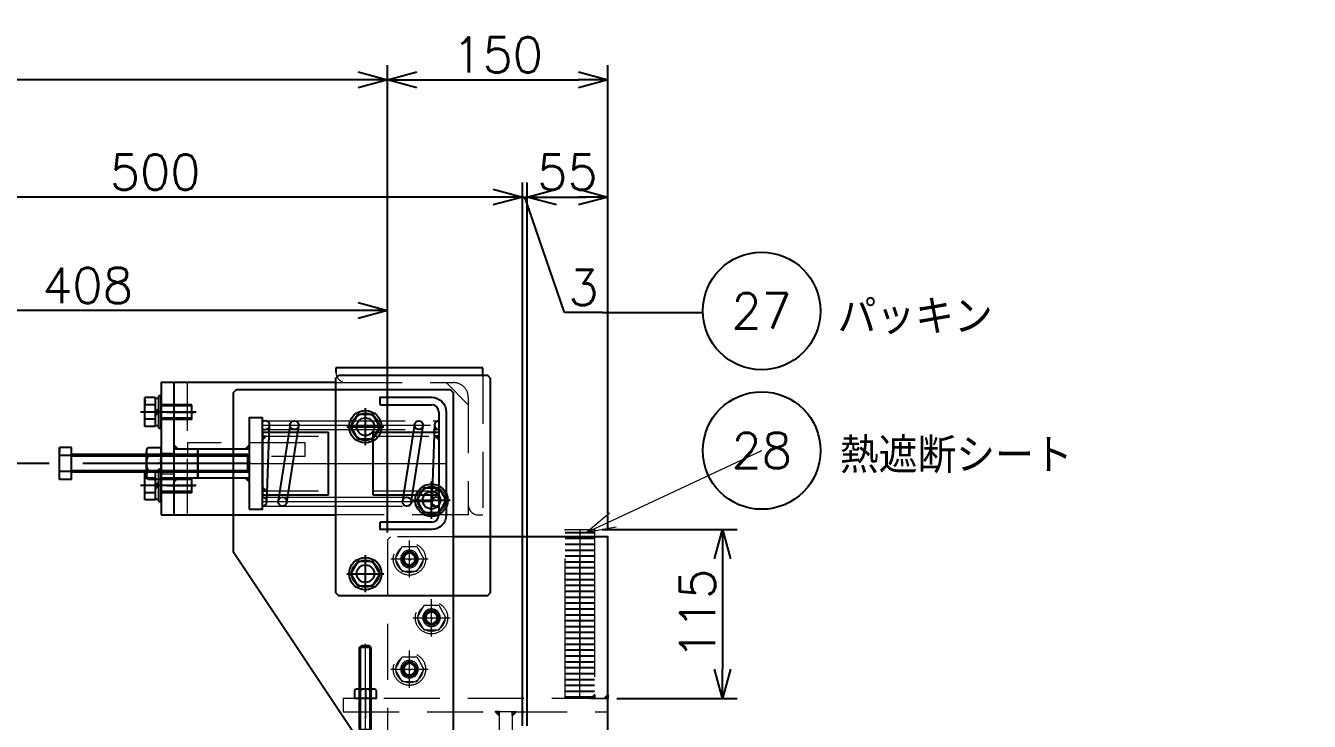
# Model space of a CAD drawing. Header units: millimetres. Extents: x -16130 to 36813, y -8099 to 27484.
# Drawn here: x 14549 to 15422, y 15209 to 15682 of the extents above; entities that cross this region are included whole.
import ezdxf
from ezdxf import colors
from ezdxf.entities.mleader import LeaderData, LeaderLine
from ezdxf.enums import TextEntityAlignment as Align
from ezdxf.math import Vec2, Vec3

# ---------------------------------------------------------------- set-up
doc = ezdxf.new("R2010")
doc.units = ezdxf.units.MM
doc.header["$LTSCALE"] = 6
doc.header["$PDMODE"] = 99
doc.header["$PDSIZE"] = 1
for name, pattern in [('CENTER2', [28.575, 19.05, -3.175, 3.175, -3.175]), ('HIDDEN', [9.525, 6.35, -3.175]), ('PHANTOM2', [31.75, 15.875, -3.175, 3.175, -3.175, 3.175, -3.175])]:
    doc.linetypes.add(name, pattern=pattern)
for name, color, linetype, lineweight in [('04_HIDDEN', 2, 'HIDDEN', 13), ('05_CENTER', 4, 'CENTER2', 13), ('06_PHANTOM', 2, 'PHANTOM2', 13), ('08_DIM', 3, 'Continuous', 13)]:
    doc.layers.add(name, color=color, linetype=linetype, lineweight=lineweight)
doc.layers.add('10_DRAFT', color=8, linetype='Continuous', lineweight=0, plot=False)
doc.styles.add('KANJI0', font='txt.shx', dxfattribs={"width": 0.9, "height": 30, "bigfont": 'bigfont'})
doc.styles.add('KSS_TXT', font='txt.shx', dxfattribs={"bigfont": 'extfont2.shx'})
doc.styles.add('KSS_TXT_L', font='txt.shx', dxfattribs={"height": 3, "bigfont": 'extfont2.shx'})
doc.styles.get("Standard").update_dxf_attribs({"font": 'txt.shx', "bigfont": 'extfont2.shx'})
doc.dimstyles.new('KSS_DIM', dxfattribs={"dimtxt": 3, "dimasz": 2.5, "dimexe": 1.25, "dimexo": 0.625, "dimtad": 1, "dimdsep": 46, "dimtxsty": 'KSS_TXT', "dimblk": 'OPEN30', "dimcen": 0, "dimazin": 2, "dimtfac": 0.75, "dimtmove": 0, "dimatfit": 3, "dimldrblk": 'OPEN30', "dimfxl": 1, "dimtolj": 1, "dimarcsym": 0})

# ---------------------------------------------------------------- blocks, each defined once
blk = doc.blocks.new('A$C21800152_1_1')
blk.add_lwpolyline([(-45, -2292), (-45, -2320), (-47, -2322), (-135, -2322), (-135, 43), (-30, 43)])
at = {"color": 3}
for points in [[(-135, -67), (-132.5, -67), (-132.5, -67), (-135, -64.5)], [(-126, -67), (-123.5, -67), (-123.5, -67), (-126, -64.5)], [(-70, -76), (-72.5, -76), (-72.5, -76), (-70, -78.5)], [(-61, -76), (-58.5, -76), (-58.5, -76), (-61, -78.5)]]:
    blk.add_lwpolyline(points, close=True, dxfattribs=at)
at = {"layer": '04_HIDDEN'}
for p, q in [((26, -76), (26, -67)), ((26.75, -76), (26.75, -67)), ((33.25, -76), (33.25, -67)), ((34, -76), (34, -67))]:
    blk.add_line(p, q, dxfattribs=at)
for points in [[(-126, 43), (-126, -67), (-135, -67), (-135, 43)], [(45, -76), (-135, -76), (-135, -67), (45, -67)], [(-61, -2229), (-70, -2229), (-70, -76), (-61, -76)]]:
    blk.add_lwpolyline(points, close=True, dxfattribs=at)
blk.add_lwpolyline([(-30, 43), (13, 43), (15, 41), (15, -107)], dxfattribs=at)
for centre in [(0, 28), (-15, -12), (0, -47)]:
    blk.add_circle(centre, 6, dxfattribs=at)
at = {"layer": '05_CENTER'}
for p, q in [((0, 17.94), (0, 38.06)), ((10.06, 28), (-10.06, 28)), ((-15, -22.06), (-15, -1.94)), ((-4.94, -12), (-25.06, -12)), ((0, -57.06), (0, -36.94)), ((10.06, -47), (-10.06, -47)), ((30, -62.71), (30, -80.59))]:
    blk.add_line(p, q, dxfattribs=at)
blk = doc.blocks.new('A$C491655AE_1_1_1_1')
at = {"color": 0, "linetype": 'CENTER2'}
for p, q in [((0, -12.64), (0, 12.64)), ((-12.64, 0), (12.64, 0))]:
    blk.add_line(p, q, dxfattribs=at)
at = {"color": 0}
for p, q in [((-9.81, 0), (-4.91, 8.5)), ((-4.91, -8.5), (-9.81, 0)), ((-4.91, 8.5), (4.91, 8.5)), ((4.91, 8.5), (9.81, 0)), ((9.81, 0), (4.91, -8.5)), ((4.91, -8.5), (-4.91, -8.5))]:
    blk.add_line(p, q, dxfattribs=at)
for radius in [11, 9.25]:
    blk.add_circle((0, 0), radius, dxfattribs=at)
at = {"layer": '10_DRAFT', "style": 'KSS_TXT_L'}
blk.add_text('BT-M10', height=0.3, dxfattribs=at).set_placement((-0.7, -0.54))
blk = doc.blocks.new('M10Tz_1_1_1')
at = {"color": 0}
for radius in [5, 4]:
    blk.add_circle((0, 0), radius, dxfattribs=at)
at = {"layer": '05_CENTER'}
for p, q in [((8.34, 0), (-8.34, 0)), ((0, -8.34), (0, 8.34))]:
    blk.add_line(p, q, dxfattribs=at)
blk = doc.blocks.new('A$C5E840E17_1_1')
at = {"color": 0}
for p, q in [((-35, 245.5), (0, 245.5)), ((5, 240.5), (5, 170.5)), ((-40, 226.85), (-40, 184.15)), ((-40, 226.85), (5, 226.85)), ((-40, 184.15), (5, 184.15)), ((0, 165.5), (-35, 165.5))]:
    blk.add_line(p, q, dxfattribs=at)
blk.add_lwpolyline([(13, 255.5), (-133, 255.5), (-135, 253.5), (-135, 145.5), (-35, -4.5), (13, -4.5), (15, -2.5), (15, 253.5)], close=True, dxfattribs=at)
blk.add_lwpolyline([(-35, 245.5), (-35, 250.5), (0, 250.5, -0.414214), (10, 240.5), (10, 170.5, -0.414214), (0, 160.5), (-35, 160.5), (-35, 165.5)], format="xyb", dxfattribs=at)
at = {"color": 3}
for points in [[(5, 224.05), (2.5, 224.05), (2.5, 224.05), (5, 221.55)], [(5, 186.95), (2.5, 186.95), (2.5, 186.95), (5, 189.45)]]:
    blk.add_lwpolyline(points, close=True, dxfattribs=at)
at = {"color": 0}
for centre, start, end in [((0, 240.5), 0, 90), ((0, 170.5), 270, 0)]:
    blk.add_arc(centre, 5, start, end, dxfattribs=at)
at = {"layer": '04_HIDDEN'}
for p, q in [((-40, 224.05), (5, 224.05)), ((-40, 186.95), (5, 186.95))]:
    blk.add_line(p, q, dxfattribs=at)
at = {"layer": '05_CENTER'}
blk.add_line((-44.02, 205.5), (10, 205.5), dxfattribs=at)
at = {"extrusion": (0, 0, -1), "zscale": -1}
for p in [(15, 140.5), (0, 100.5), (15, 65.5), (0, 15.5)]:
    blk.add_blockref('M10Tz_1_1_1', p, dxfattribs=at)
blk = doc.blocks.new('A$C2B834F33_1_1')
at = {"color": 0}
for p, q in [((0, 0), (-100, 0)), ((-100, -3), (-100, 0)), ((0, 0), (0, -100)), ((-93, -10), (-20, -10)), ((-10, -20), (-10, -93)), ((-3, -100), (0, -100))]:
    blk.add_line(p, q, dxfattribs=at)
for centre, radius, start, end in [((-93, -3), 7, 180, 270), ((-20, -20), 10, 0, 90), ((-3, -93), 7, 180, 270)]:
    blk.add_arc(centre, radius, start, end, dxfattribs=at)
blk = doc.blocks.new('A$C46A36AD3_1_1')
at = {"color": 0}
for p, q in [((80, 30), (-20, 30)), ((-20, 30), (-20, 27)), ((80, 25), (80, 30)), ((-20, 20), (-130, 20)), ((-130, -70), (-130, 20)), ((-135, 0), (-116, 0)), ((-135, -50), (-116, -50)), ((-130, -70), (-20, -70))]:
    blk.add_line(p, q, dxfattribs=at)
blk.add_lwpolyline([(85, 23), (85, -123), (83, -125), (-18, -125), (-20, -123), (-20, 23), (-18, 25), (83, 25)], close=True, dxfattribs=at)
for centre in [(0, -10), (45, -60), (0, -110)]:
    blk.add_circle(centre, 6, dxfattribs=at)
at = {"layer": '04_HIDDEN'}
for p, q in [((-20, 20), (-13, 20)), ((55, 20), (70, 5)), ((-130, 5), (-121, 5)), ((-130, 4.1), (-121, 4.1)), ((-130, -4.1), (-121, -4.1)), ((-130, -5), (-121, -5)), ((-130, -45), (-121, -45)), ((-130, -45.9), (-121, -45.9)), ((-130, -54.1), (-121, -54.1)), ((-130, -55), (-121, -55)), ((70, -63), (70, -70)), ((70, -70), (-20, -70))]:
    blk.add_line(p, q, dxfattribs=at)
for points in [[(-130, -70), (-121, -70), (-121, 20), (-130, 20)], [(-121, -30), (-41, -30), (-41, -21), (-121, -21)]]:
    blk.add_lwpolyline(points, close=True, dxfattribs=at)
at = {"layer": '05_CENTER'}
for p, q in [((0, -20.41), (0, 0.41)), ((10.41, -10), (-10.41, -10)), ((45, -70.41), (45, -49.59)), ((55.41, -60), (34.59, -60)), ((0, -120.41), (0, -99.59)), ((10.41, -110), (-10.41, -110))]:
    blk.add_line(p, q, dxfattribs=at)
at = {"layer": '04_HIDDEN'}
blk.add_blockref('A$C2B834F33_1_1', (80, 30), dxfattribs=at)
blk = doc.blocks.new('A$C09A07B3E_1_1')
for name, p in [('A$C46A36AD3_1_1', (0, 0)), ('A$C491655AE_1_1_1_1', (0, -10)), ('A$C491655AE_1_1_1_1', (45, -60)), ('A$C491655AE_1_1_1_1', (0, -110))]:
    blk.add_blockref(name, p)
blk = doc.blocks.new('A$C62F33C97_1_1')
for name, p in [('A$C09A07B3E_1_1', (-110, 217.5)), ('A$C5E840E17_1_1', (-65, -23))]:
    blk.add_blockref(name, p)
at = {"xscale": -1}
blk.add_blockref('A$C21800152_1_1', (-80, 89.5), dxfattribs=at)
at = {"layer": '04_HIDDEN'}
for p in [(-80, 117.5), (-65, 77.5), (-80, 42.5)]:
    blk.add_blockref('A$C491655AE_1_1_1_1', p, dxfattribs=at)
blk = doc.blocks.new('A$C12F87045_1_1')
at = {"color": 0}
for points in [[(-9, -70), (0, -70), (0, 20), (-9, 20)], [(16, -25), (16, -45), (0, -45), (0, -25)]]:
    blk.add_lwpolyline(points, close=True, dxfattribs=at)
at = {"color": 3}
for points in [[(0, -25), (2.5, -25), (2.5, -25), (0, -22.5)], [(0, -45), (2.5, -45), (2.5, -45), (0, -47.5)]]:
    blk.add_lwpolyline(points, close=True, dxfattribs=at)
at = {"layer": '04_HIDDEN'}
for p, q in [((-9, -28), (0, -28)), ((0, -29), (16, -29)), ((0, -30), (16, -30)), ((-9, -42), (0, -42)), ((0, -40), (16, -40)), ((0, -41), (16, -41))]:
    blk.add_line(p, q, dxfattribs=at)
at = {"layer": '05_CENTER'}
for p, q in [((-14, 0), (5, 0)), ((-13.26, -35), (21, -35)), ((-14, -50), (5, -50))]:
    blk.add_line(p, q, dxfattribs=at)
blk = doc.blocks.new('A$C3AD256EE_1_1')
at = {"color": 0}
for p, q in [((45, 21.35), (45, -21.35)), ((45, 21.35), (90, 21.35)), ((90, -21.35), (90, 21.35)), ((45, -21.35), (90, -21.35))]:
    blk.add_line(p, q, dxfattribs=at)
for points in [[(36, -31), (45, -31), (45, 31), (36, 31)], [(36, 10), (36, -10), (1, -10), (1, 10)]]:
    blk.add_lwpolyline(points, close=True, dxfattribs=at)
at = {"color": 3}
for points in [[(45, 18.55), (47.5, 18.55), (47.5, 18.55), (45, 16.05)], [(36, 10), (33.5, 10), (33.5, 10), (36, 12.5)], [(36, -10), (33.5, -10), (33.5, -10), (36, -12.5)], [(45, -18.55), (47.5, -18.55), (47.5, -18.55), (45, -16.05)]]:
    blk.add_lwpolyline(points, close=True, dxfattribs=at)
at = {"layer": '04_HIDDEN'}
for p, q in [((45, 18.55), (90, 18.55)), ((36, 6.05), (1, 6.05)), ((36, -6.05), (1, -6.05)), ((45, -18.55), (90, -18.55))]:
    blk.add_line(p, q, dxfattribs=at)
at = {"layer": '05_CENTER'}
blk.add_line((-2.87, 0), (95, 0), dxfattribs=at)
blk = doc.blocks.new('A$C7AFA21F4_1_1_1_1')
at = {"color": 0}
for p, q in [((-9.81, 11), (9.81, 11)), ((-9.81, 4), (-9.81, 11)), ((-4.91, 4), (-4.91, 11)), ((4.91, 4), (4.91, 11)), ((9.81, 4), (9.81, 11)), ((-11, 1.5), (11, 1.5)), ((-11, 1.5), (-11, 0)), ((-11, 0), (11, 0)), ((9.81, 4), (-9.81, 4)), ((-9.25, 4), (-9.25, 1.5)), ((0, 1.5), (-2.5, 4)), ((0, 4), (2.5, 1.5)), ((9.25, 1.5), (9.25, 4)), ((11, 0), (11, 1.5))]:
    blk.add_line(p, q, dxfattribs=at)
at = {"color": 0, "linetype": 'CENTER2'}
blk.add_line((0, -24), (0, 14), dxfattribs=at)
at = {"color": 0, "linetype": 'HIDDEN'}
for p, q in [((-5, -21), (-5, 0)), ((-4.19, -21), (-4.19, 0)), ((4.19, -21), (4.19, 0)), ((5, -21), (5, 0)), ((-5, -21), (5, -21))]:
    blk.add_line(p, q, dxfattribs=at)
at = {"layer": '10_DRAFT', "style": 'KSS_TXT_L'}
blk.add_text('BT-M10x25L,SW,PW', height=0.3, dxfattribs=at).set_placement((5.1, 10.66))
blk = doc.blocks.new('A$C6BE71405_1_1')
at = {"color": 0, "linetype": 'CENTER2'}
blk.add_line((0, -122.07), (0, 10.08), dxfattribs=at)
at = {"color": 0}
for p, q in [((-10.97, 8), (10.97, 8)), ((-10.97, 0), (-10.97, 8)), ((-10.97, 0), (10.97, 0)), ((-6, -120), (-6, 0)), ((-5.48, 0), (-5.48, 8)), ((-5.05, -120), (-5.05, 0)), ((5.05, -120), (5.05, 0)), ((5.48, 0), (5.48, 8)), ((6, -120), (6, 0)), ((10.97, 0), (10.97, 8))]:
    blk.add_line(p, q, dxfattribs=at)
at = {"color": 0, "linetype": 'HIDDEN'}
blk.add_line((-6, -120), (6, -120), dxfattribs=at)
at = {"layer": '10_DRAFT', "style": 'KSS_TXT_L'}
blk.add_text('BT-M12x120L', height=0.3, dxfattribs=at).set_placement((7.91, 7.66))
blk = doc.blocks.new('M12Nu_2_1')
at = {"color": 0}
for p, q in [((-8.21, 10), (8.21, 10)), ((-10.95, 0), (-10.95, 8.53)), ((-10.95, 0), (10.95, 0)), ((-5.48, 0), (-5.48, 8.53)), ((5.48, 0), (5.48, 8.53)), ((10.95, 8.53), (10.95, 0))]:
    blk.add_line(p, q, dxfattribs=at)
at = {"color": 0, "linetype": 'CENTER2'}
blk.add_line((0, 0), (0, 10), dxfattribs=at)
at = {"color": 0}
for centre, radius, start, end in [((-8.21, 6.71), 3.29, 33.626, 146.374), ((0, -0.95), 10.95, 60, 120), ((8.21, 6.71), 3.29, 33.626, 146.374)]:
    blk.add_arc(centre, radius, start, end, dxfattribs=at)
at = {"layer": '10_DRAFT', "style": 'KANJI0', "width": 0.82}
blk.add_text('Ｍ１２', height=1.5, dxfattribs=at).set_placement((0.31, 0.09))
blk = doc.blocks.new('A$C61DE5D35_1_1')
for name, p in [('A$C12F87045_1_1', (0, 0)), ('A$C3AD256EE_1_1', (15, -35))]:
    blk.add_blockref(name, p)
at = {"rotation": 90}
for name, p in [('A$C7AFA21F4_1_1_1_1', (-9, 0)), ('A$C6BE71405_1_1', (-70, -35)), ('M12Nu_2_1', (-9, -35)), ('A$C7AFA21F4_1_1_1_1', (-9, -50))]:
    blk.add_blockref(name, p, dxfattribs=at)
blk = doc.blocks.new('A$C12531FC4_1_1')
at = {"color": 0}
for p, q in [((-120, -29), (-120, 28.34)), ((-101.25, 26.46), (-109.34, -25.54)), ((-16.59, 26.46), (-24.68, -25.54)), ((0, 29), (0, -28.34)), ((-117, -26.11), (-115.13, 25.89)), ((-103.41, -26.46), (-95.32, 25.54)), ((-18.75, -26.46), (-10.66, 25.54)), ((-3, 26.11), (-4.87, -25.89))]:
    blk.add_line(p, q, dxfattribs=at)
for centre in [(-98.29, 26), (-13.62, 26), (-106.38, -26), (-21.71, -26)]:
    blk.add_circle(centre, 3, dxfattribs=at)
for centre, start, end in [((-118.13, 26), 231.34353, 128.65672), ((0, 26), 90, 270), ((-120, -26), 270, 90), ((-1.87, -26), 51.34353, 308.65672)]:
    blk.add_arc(centre, 3, start, end, dxfattribs=at)
at = {"layer": '05_CENTER', "color": 0}
for p, q in [((-120, 26), (0, 26)), ((-120, -26), (0, -26))]:
    blk.add_line(p, q, dxfattribs=at)
at = {"layer": '06_PHANTOM', "color": 0}
for p, q in [((-118.13, 29), (0, 29)), ((-118.13, 23), (0, 23)), ((-120, -23), (-1.87, -23)), ((-120, -29), (-1.87, -29))]:
    blk.add_line(p, q, dxfattribs=at)
at = {"layer": '10_DRAFT'}
blk.add_line((-120, 0), (0, 0), dxfattribs=at)
blk = doc.blocks.new('_Open30')
at = {"color": 0, "linetype": 'ByBlock', "lineweight": -2}
for p, q in [((-1, 0.268), (0, 0)), ((0, 0), (-1, -0.268)), ((0, 0), (-1, 0))]:
    blk.add_line(p, q, dxfattribs=at)
blk = doc.blocks.new('*D2255')
at = {"layer": '08_DIM', "color": 0, "lineweight": -2, "transparency": 16777216}
for p, q in [((14795.1, 15337.09), (14795.1, 15655.15)), ((14945.1, 15339.09), (14945.1, 15655.15)), ((14815.1, 15645.15), (14925.1, 15645.15))]:
    blk.add_line(p, q, dxfattribs=at)
at = {"layer": 'Defpoints', "color": 0, "transparency": 16777216}
for p in [(14945.1, 15645.15), (14795.1, 15332.09), (14945.1, 15334.09)]:
    blk.add_point(p, dxfattribs=at)
at = {"layer": '08_DIM', "color": 0, "lineweight": -2, "transparency": 16777216, "xscale": 20, "yscale": 20, "zscale": 20, "rotation": 180}
blk.add_blockref('_Open30', (14795.1, 15645.15), dxfattribs=at)
at = {"layer": '08_DIM', "color": 0, "lineweight": -2, "transparency": 16777216, "xscale": 20, "yscale": 20, "zscale": 20}
blk.add_blockref('_Open30', (14945.1, 15645.15), dxfattribs=at)
at = {"layer": '08_DIM', "color": 0, "transparency": 16777216, "insert": (14870.1, 15662.16), "char_height": 24, "attachment_point": 5, "style": 'KSS_TXT'}
blk.add_mtext('\\A1;150', dxfattribs=at)
blk = doc.blocks.new('*D2256')
at = {"layer": '08_DIM', "color": 0, "lineweight": -2, "transparency": 16777216}
for p, q in [((14387.1, 15114.09), (14387.1, 15498.2)), ((14795.1, 15337.09), (14795.1, 15498.2)), ((14775.1, 15488.2), (14407.1, 15488.2))]:
    blk.add_line(p, q, dxfattribs=at)
at = {"layer": 'Defpoints', "color": 0, "transparency": 16777216}
for p in [(14387.1, 15488.2), (14795.1, 15332.09), (14387.1, 15109.09)]:
    blk.add_point(p, dxfattribs=at)
at = {"layer": '08_DIM', "color": 0, "lineweight": -2, "transparency": 16777216, "xscale": 20, "yscale": 20, "zscale": 20, "rotation": 180}
blk.add_blockref('_Open30', (14387.1, 15488.2), dxfattribs=at)
at = {"layer": '08_DIM', "color": 0, "lineweight": -2, "transparency": 16777216, "xscale": 20, "yscale": 20, "zscale": 20}
blk.add_blockref('_Open30', (14795.1, 15488.2), dxfattribs=at)
at = {"layer": '08_DIM', "color": 0, "transparency": 16777216, "insert": (14591.1, 15505.2), "char_height": 24, "attachment_point": 5, "style": 'KSS_TXT'}
blk.add_mtext('\\A1;408', dxfattribs=at)
blk = doc.blocks.new('*D2287')
at = {"layer": '08_DIM', "color": 0, "lineweight": -2, "transparency": 16777216}
for p, q in [((13930.1, 14985.79), (13930.1, 15655.15)), ((14795.1, 15337.09), (14795.1, 15655.15)), ((14775.1, 15645.15), (13950.1, 15645.15))]:
    blk.add_line(p, q, dxfattribs=at)
at = {"layer": 'Defpoints', "color": 0, "transparency": 16777216}
for p in [(13930.1, 15645.15), (14795.1, 15332.09), (13930.1, 14980.79)]:
    blk.add_point(p, dxfattribs=at)
at = {"layer": '08_DIM', "color": 0, "lineweight": -2, "transparency": 16777216, "xscale": 20, "yscale": 20, "zscale": 20, "rotation": 180}
blk.add_blockref('_Open30', (13930.1, 15645.15), dxfattribs=at)
at = {"layer": '08_DIM', "color": 0, "lineweight": -2, "transparency": 16777216, "xscale": 20, "yscale": 20, "zscale": 20}
blk.add_blockref('_Open30', (14795.1, 15645.15), dxfattribs=at)
at = {"layer": '08_DIM', "color": 0, "transparency": 16777216, "insert": (14362.6, 15662.16), "char_height": 24, "attachment_point": 5, "style": 'KSS_TXT'}
blk.add_mtext('\\A1;865', dxfattribs=at)
blk = doc.blocks.new('*D2321')
at = {"layer": '08_DIM', "color": 0, "lineweight": -2, "transparency": 16777216}
for p, q in [((14387.1, 15114.59), (14387.1, 15575.34)), ((14887.1, 15205.59), (14887.1, 15575.34)), ((14867.1, 15565.34), (14407.1, 15565.34))]:
    blk.add_line(p, q, dxfattribs=at)
at = {"layer": 'Defpoints', "color": 0, "transparency": 16777216}
for p in [(14387.1, 15565.34), (14887.1, 15200.59), (14387.1, 15109.59)]:
    blk.add_point(p, dxfattribs=at)
at = {"layer": '08_DIM', "color": 0, "lineweight": -2, "transparency": 16777216, "xscale": 20, "yscale": 20, "zscale": 20, "rotation": 180}
blk.add_blockref('_Open30', (14387.1, 15565.34), dxfattribs=at)
at = {"layer": '08_DIM', "color": 0, "lineweight": -2, "transparency": 16777216, "xscale": 20, "yscale": 20, "zscale": 20}
blk.add_blockref('_Open30', (14887.1, 15565.34), dxfattribs=at)
at = {"layer": '08_DIM', "color": 0, "transparency": 16777216, "insert": (14637.1, 15582.36), "char_height": 24, "attachment_point": 5, "style": 'KSS_TXT'}
blk.add_mtext('\\A1;500', dxfattribs=at)
blk = doc.blocks.new('*D2637')
at = {"layer": '08_DIM', "color": 0, "lineweight": -2, "transparency": 16777216}
for p, q in [((14890.1, 15205.59), (14890.1, 15575.34)), ((14945.1, 15339.09), (14945.1, 15575.34)), ((14910.1, 15565.34), (14925.1, 15565.34))]:
    blk.add_line(p, q, dxfattribs=at)
at = {"layer": 'Defpoints', "color": 0, "transparency": 16777216}
for p in [(14945.1, 15565.34), (14945.1, 15334.09), (14890.1, 15200.59)]:
    blk.add_point(p, dxfattribs=at)
at = {"layer": '08_DIM', "color": 0, "lineweight": -2, "transparency": 16777216, "xscale": 20, "yscale": 20, "zscale": 20, "rotation": 180}
blk.add_blockref('_Open30', (14890.1, 15565.34), dxfattribs=at)
at = {"layer": '08_DIM', "color": 0, "lineweight": -2, "transparency": 16777216, "xscale": 20, "yscale": 20, "zscale": 20}
blk.add_blockref('_Open30', (14945.1, 15565.34), dxfattribs=at)
at = {"layer": '08_DIM', "color": 0, "transparency": 16777216, "insert": (14917.6, 15582.37), "char_height": 24, "attachment_point": 5, "style": 'KSS_TXT'}
blk.add_mtext('\\A1;55', dxfattribs=at)
blk = doc.blocks.new('*D2638')
at = {"layer": '08_DIM', "color": 0, "lineweight": -2, "transparency": 16777216}
for p, q in [((14887.1, 15205.59), (14887.1, 15575.34)), ((14890.1, 15205.59), (14890.1, 15575.34)), ((14867.1, 15565.34), (14847.1, 15565.34)), ((14887.1, 15565.34), (14890.1, 15565.34)), ((14915.48, 15486.8), (14888.6, 15565.34)), ((14910.1, 15565.34), (14930.1, 15565.34)), ((14941.48, 15486.8), (14915.48, 15486.8))]:
    blk.add_line(p, q, dxfattribs=at)
at = {"layer": 'Defpoints', "color": 0, "transparency": 16777216}
for p in [(14890.1, 15565.34), (14887.1, 15200.59), (14890.1, 15200.59)]:
    blk.add_point(p, dxfattribs=at)
at = {"layer": '08_DIM', "color": 0, "lineweight": -2, "transparency": 16777216, "xscale": 20, "yscale": 20, "zscale": 20}
blk.add_blockref('_Open30', (14887.1, 15565.34), dxfattribs=at)
at = {"layer": '08_DIM', "color": 0, "lineweight": -2, "transparency": 16777216, "xscale": 20, "yscale": 20, "zscale": 20, "rotation": 180}
blk.add_blockref('_Open30', (14890.1, 15565.34), dxfattribs=at)
at = {"layer": '08_DIM', "color": 0, "transparency": 16777216, "insert": (14928.48, 15503.8), "char_height": 24, "attachment_point": 5, "style": 'KSS_TXT'}
blk.add_mtext('\\A1;3', dxfattribs=at)
blk = doc.blocks.new('AM_BALLOON1')
at = {"transparency": 16777216}
blk.add_circle((0, 0), 5, dxfattribs=at)
blk.add_attdef('B_NUMBER', text='', height=3, dxfattribs=at).set_placement((0, 0), align=Align.MIDDLE_CENTER)
blk = doc.blocks.new('_OPEN')
at = {"color": 0, "linetype": 'ByBlock'}
for p, q in [((-1, 0.167), (0, 0)), ((0, 0), (-1, -0.167)), ((0, 0), (-1, 0))]:
    blk.add_line(p, q, dxfattribs=at)
blk = doc.blocks.new('A$C402D1A1D_1_1')
at = {"color": 0}
for p, q in [((-7.03, -10), (-8, -17)), ((-8, -17), (8, -17)), ((-7.03, -10), (7.03, -10)), ((7.03, -10), (8, -17)), ((-4, -20), (4, -20)), ((-4, -20), (-4, -75.8)), ((-3.25, -19.37), (-3.25, -76.55)), ((3.25, -19.37), (3.25, -76.55)), ((4, -20), (4, -75.8)), ((4, -75.8), (-4, -75.8)), ((-4, -75.8), (-2.8, -77)), ((2.8, -77), (-2.8, -77)), ((4, -75.8), (2.8, -77))]:
    blk.add_line(p, q, dxfattribs=at)
blk.add_circle((0, 0), 10, dxfattribs=at)
for centre, radius, start, end in [((0, 0), 16.3, 300.18272, 239.81728), ((-8.7, -14.95), 1, 352.09284, 59.81728), ((-4.55, -18.55), 1.55, 290.77225, 91.84761), ((4.55, -18.55), 1.55, 88.15239, 249.22775), ((8.7, -14.95), 1, 120.18272, 187.90716)]:
    blk.add_arc(centre, radius, start, end, dxfattribs=at)
at = {"layer": '05_CENTER', "color": 0}
for p, q in [((0, 18.59), (0, -78.27)), ((-18.59, 0), (18.59, 0))]:
    blk.add_line(p, q, dxfattribs=at)
blk = doc.blocks.new('M8Nu_1_1_1_1')
at = {"color": 0}
for p, q in [((-7.5, 5.5), (-7.5, 0)), ((-7.5, 5.5), (-7.5, 0)), ((7.5, 0), (-7.5, 0)), ((5.62, 6.5), (-5.62, 6.5)), ((5.62, 6.5), (-5.62, 6.5)), ((-3.75, 0), (-3.75, 5.5)), ((-3.75, 0), (-3.75, 5.5)), ((3.75, 5.5), (3.75, 0)), ((3.75, 5.5), (3.75, 0)), ((7.5, 0), (7.5, 5.5)), ((7.5, 0), (7.5, 5.5))]:
    blk.add_line(p, q, dxfattribs=at)
at = {"color": 0, "linetype": 'CENTER2'}
blk.add_line((0, 6.5), (0, 0), dxfattribs=at)
at = {"color": 0}
for centre, radius, start, end in [((-5.62, 4.25), 2.25, 33.626, 146.374), ((-5.62, 4.25), 2.25, 33.626, 146.374), ((0, -1), 7.5, 60, 120), ((5.62, 4.25), 2.25, 33.626, 146.374)]:
    blk.add_arc(centre, radius, start, end, dxfattribs=at)
at = {"layer": '10_DRAFT', "style": 'KANJI0', "width": 0.82}
blk.add_text('Ｍ８', height=1, dxfattribs=at).set_placement((0.71, -0.03))
blk = doc.blocks.new('AWS16-100g_1_1')
at = {"color": 0}
for p, q in [((-143, 1), (-130.84, 1)), ((-129.85, 1.93), (-129.48, 7.07)), ((-128.48, -7.07), (-127.48, 6.93)), ((-126.49, -7.21), (-125.48, 6.93)), ((-124.49, -7.21), (-123.48, 6.93)), ((-18.52, -6.93), (-17.52, 7.07)), ((-16.52, -6.93), (-15.52, 7.07)), ((-14.52, -6.93), (-13.52, 7.03)), ((1, 1), (-11.16, 1)), ((-143, -1), (-130.84, -1)), ((-12.52, -7.07), (-12.15, -1.93)), ((1, -1), (-11.16, -1))]:
    blk.add_line(p, q, dxfattribs=at)
for centre, radius, start, end in [((-143, 0), 1, 94.08562, 274.08562), ((-130.84, 2), 1, 270, 355.91438), ((-130.84, 2), 3, 270, 355.91438), ((-128.48, 7), 1, 355.91438, 175.91438), ((-126.48, 7), 1, 355.91438, 180), ((-124.48, 7), 1, 355.91438, 180), ((-16.52, 7), 1, 4.08562, 184.08562), ((-14.52, 7), 1, 4.08562, 184.08562), ((-11.16, -2), 3, 90, 175.91438), ((1, 0), 1, 274.08562, 94.08562), ((-127.48, -7), 1, 184.08562, 4.08562), ((-125.48, -7), 1, 184.08562, 4.08562), ((-17.52, -7), 1, 175.91438, 355.91438), ((-15.52, -7), 1, 175.91438, 355.91438), ((-13.52, -7), 1, 175.91438, 355.91438), ((-11.16, -2), 1, 90, 175.91438)]:
    blk.add_arc(centre, radius, start, end, dxfattribs=at)
at = {"color": 0, "extrusion": (0, 0, -1)}
blk.add_ellipse((-132.5, 0), major_axis=(0, 1), ratio=0.5, start_param=3.141593, end_param=9.424778, dxfattribs=at)
blk.add_ellipse((-9.5, 0), major_axis=(0, 1), ratio=0.5, dxfattribs=at)
at = {"layer": '04_HIDDEN', "color": 0}
for centre, start, end in [((-143, 0), 274.08562, 94.08562), ((-128.48, 7), 175.91438, 355.91438), ((-126.48, 7), 175.91438, 0), ((-14.52, 7), 184.08562, 4.08562), ((1, 0), 94.08562, 274.08562), ((-127.48, -7), 4.08562, 184.08562), ((-15.52, -7), 355.91438, 175.91438), ((-13.52, -7), 355.91438, 175.91438)]:
    blk.add_arc(centre, 1, start, end, dxfattribs=at)
at = {"layer": '05_CENTER', "color": 0}
for p, q in [((3.75, 0), (-145.75, 0)), ((-136, -3.54), (-136, 3.54)), ((-12.52, 7), (-130.48, 7)), ((-6, 3.54), (-6, -3.54)), ((-11.83, -7), (-130, -7))]:
    blk.add_line(p, q, dxfattribs=at)
at = {"layer": '06_PHANTOM', "color": 0}
for p, q in [((-14.52, 8), (-126.48, 8)), ((-14.52, 6), (-126.48, 6)), ((-15.52, -6), (-127.48, -6)), ((-15.52, -8), (-127.48, -8))]:
    blk.add_line(p, q, dxfattribs=at)
blk = doc.blocks.new('A$C0B482DEA_1_1')
at = {"color": 4, "xscale": -1, "rotation": 180}
blk.add_blockref('A$C402D1A1D_1_1', (0, -41), dxfattribs=at)
for p in [(0, 0), (0, -242)]:
    blk.add_blockref('M8Nu_1_1_1_1', p)
at = {"color": 4, "rotation": 90}
blk.add_blockref('AWS16-100g_1_1', (0, -51.02), dxfattribs=at)
at = {"color": 4}
blk.add_blockref('A$C402D1A1D_1_1', (0, -203), dxfattribs=at)
at = {"rotation": 180}
blk.add_blockref('M8Nu_1_1_1_1', (0, -247), dxfattribs=at)
blk = doc.blocks.new('*D2825')
at = {"layer": '08_DIM', "color": 0, "lineweight": -2, "transparency": 16777216}
for p, q in [((14941.1, 15339.09), (15033.08, 15339.09)), ((15023.08, 15319.09), (15023.08, 15244.09)), ((14951.1, 15224.09), (15033.08, 15224.09))]:
    blk.add_line(p, q, dxfattribs=at)
at = {"layer": 'Defpoints', "color": 0, "transparency": 16777216}
for p in [(14936.1, 15339.09), (14946.1, 15224.09), (15023.08, 15224.09)]:
    blk.add_point(p, dxfattribs=at)
at = {"layer": '08_DIM', "color": 0, "lineweight": -2, "transparency": 16777216, "xscale": 20, "yscale": 20, "zscale": 20}
for p, rotation in [((15023.08, 15339.09), 90), ((15023.08, 15224.09), 270)]:
    blk.add_blockref('_Open30', p, dxfattribs=dict(at, rotation=rotation))
at = {"layer": '08_DIM', "color": 0, "transparency": 16777216, "insert": (15006.07, 15281.59), "char_height": 24, "attachment_point": 5, "rotation": 90, "style": 'KSS_TXT'}
blk.add_mtext('\\A1;115', dxfattribs=at)
blk = doc.blocks.new('*D3097')
at = {"layer": '08_DIM', "color": 0, "lineweight": -2, "transparency": 16777216}
for p, q in [((14565.02, 15384.09), (14498.76, 15384.09)), ((14508.76, 15364.09), (14508.76, 13077.09)), ((14565.02, 13057.09), (14498.76, 13057.09))]:
    blk.add_line(p, q, dxfattribs=at)
at = {"layer": 'Defpoints', "color": 0, "transparency": 16777216}
for p in [(14570.02, 15384.09), (14508.76, 13057.09), (14570.02, 13057.09)]:
    blk.add_point(p, dxfattribs=at)
at = {"layer": '08_DIM', "color": 0, "lineweight": -2, "transparency": 16777216, "xscale": 20, "yscale": 20, "zscale": 20}
for p, rotation in [((14508.76, 15384.09), 90), ((14508.76, 13057.09), 270)]:
    blk.add_blockref('_Open30', p, dxfattribs=dict(at, rotation=rotation))
at = {"layer": '08_DIM', "color": 0, "transparency": 16777216, "insert": (14491.76, 14220.59), "char_height": 24, "attachment_point": 5, "rotation": 90, "style": 'KSS_TXT'}
blk.add_mtext('\\A1;2327', dxfattribs=at)

msp = doc.modelspace()

# ---------------------------------------------------------------- hatches: boundary and pattern name
h = msp.add_hatch()
h.set_pattern_fill('_USER', color=3, scale=4, pattern_type=0)
h.set_pattern_definition([(0, (-11047.86, -1930.8196), (0, 4), [])])
h.paths.add_polyline_path([(14926.10188, 15339.0929), (14916.10188, 15339.0929), (14916.10188, 15296.0929), (14926.10188, 15296.0929)])
h.paths.add_polyline_path([(14926.10188, 15296.0929), (14916.10188, 15296.0929), (14916.10188, 15224.0929), (14926.10188, 15224.0929)])
h = msp.add_hatch()
h.set_pattern_fill('_USER', color=3, scale=4, pattern_type=0)
h.set_pattern_definition([(0, (-11037.86, -1930.8196), (0, 4), [])])
h.paths.add_polyline_path([(14936.10188, 15339.0929), (14926.10188, 15339.0929), (14926.10188, 15296.0929), (14936.10188, 15296.0929)])
h.paths.add_polyline_path([(14936.10188, 15296.0929), (14926.10188, 15296.0929), (14926.10188, 15224.0929), (14936.10188, 15224.0929)])

# ---------------------------------------------------------------- linework, layer by layer
at = {"color": 3}
msp.add_line((14941.48231, 15486.80164), (15009.17838, 15486.80164), dxfattribs=at)
at = {"layer": '06_PHANTOM'}
for points in [[(14926.10188, 15224.0929), (14916.10188, 15224.0929), (14916.10188, 15339.0929), (14926.10188, 15339.0929)], [(14936.10188, 15224.0929), (14926.10188, 15224.0929), (14926.10188, 15339.0929), (14936.10188, 15339.0929)]]:
    msp.add_lwpolyline(points, close=True, dxfattribs=at)

# ---------------------------------------------------------------- block references
for name, p in [('A$C62F33C97_1_1', (14890.10188, 15201.5929)), ('A$C61DE5D35_1_1', (14650.10326, 15419.0929)), ('A$C0B482DEA_1_1', (14780.10188, 15224.0929))]:
    msp.add_blockref(name, p)
at = {"color": 4}
msp.add_blockref('A$C12531FC4_1_1', (14830.10188, 15384.0929), dxfattribs=at)

# ---------------------------------------------------------------- texts
at = {"layer": '08_DIM', "style": 'KSS_TXT'}
for s, p in [('パッキン', (15101.35789, 15471.88524)), ('熱遮断シート', (15102.89773, 15377.54729))]:
    msp.add_text(s, height=24, dxfattribs=at).set_placement(p)

# ---------------------------------------------------------------- dimensions: what is measured, and where the dimension line sits
at = {"layer": '08_DIM'}
for base, p1, p2, picture, middle in [((13930.10188, 15645.14826), (14795.10188, 15332.0929), (13930.10188, 14980.7929), '*D2287', (14362.60188, 15662.16492)), ((14945.10188, 15645.14826), (14795.10188, 15332.0929), (14945.10188, 15334.0929), '*D2255', (14870.10188, 15662.16492)), ((14387.10188, 15565.34024), (14887.10188, 15200.5929), (14387.10188, 15109.5929), '*D2321', (14637.10188, 15582.35691)), ((14945.10188, 15565.34024), (14890.10188, 15200.5929), (14945.10188, 15334.0929), '*D2637', (14917.60188, 15582.37358)), ((14387.10188, 15488.19585), (14795.10188, 15332.0929), (14387.10188, 15109.0929), '*D2256', (14591.10188, 15505.19585))]:
    dim = msp.add_linear_dim(base=base, p1=p1, p2=p2, dimstyle='KSS_DIM', override={"dimscale": 8}, dxfattribs=at)
    dim.commit()
    dim.dimension.update_dxf_attribs({"geometry": picture, "text_midpoint": middle})
dim = msp.add_linear_dim(base=(14890.10188, 15565.34024), p1=(14887.10188, 15200.5929), p2=(14890.10188, 15200.5929), dimstyle='KSS_DIM', override={"dimscale": 8, "dimtmove": 1}, dxfattribs=at)
dim.commit()
dim.dimension.update_dxf_attribs({"geometry": '*D2638', "text_midpoint": (14920.48231, 15486.80164), "dimtype": 160})
at = {"layer": '08_DIM', "color": 1}
for base, p1, p2, angle, picture, middle in [((14508.75579, 13057.0929), (14570.02085, 15384.0929), (14570.02085, 13057.0929), 270, '*D3097', (14491.75579, 14220.5929)), ((15023.08239, 15224.0929), (14936.10188, 15339.0929), (14946.10188, 15224.0929), 90, '*D2825', (15006.06572, 15281.5929))]:
    dim = msp.add_linear_dim(base=base, p1=p1, p2=p2, angle=angle, dimstyle='KSS_DIM', override={"dimscale": 8}, dxfattribs=at)
    dim.commit()
    dim.dimension.update_dxf_attribs({"geometry": picture, "text_midpoint": middle})

# ---------------------------------------------------------------- leaders
at = {"layer": '08_DIM'}
ml = msp.add_multileader_block('Standard', dxfattribs=at)
ml.set_content('AM_BALLOON1', color=256, scale=8)
ml.set_attribute('B_NUMBER', 'V', width=0)
ml.set_leader_properties(color=256, linetype='ByLayer', lineweight=-1)
ml.set_arrow_properties(name='OPEN')
ml.build(insert=Vec2(0, 0))
ml.multileader.update_dxf_attribs({"leader_type": 0, "has_dogleg": 0, "text_right_attachment_type": 6, "dogleg_length": 0, "arrow_head_size": 16, "scale": 4, "block_connection_type": 1})
ctx = ml.context
ctx.base_point, ctx.scale, ctx.char_height, ctx.arrow_head_size, ctx.landing_gap_size, ctx.plane_origin = Vec3(15125.00199, 16612.85008), 4, 32, 16, 16, Vec3(15159.27631, 16609.77428)
ctx.right_attachment, ctx.attachment_type = 6, 1
notes = []
notes.append((ctx, [(0, (0, 0, 0), (0, 0), (1, 0), 1, [])]))
ctx.block.insert = Vec3(15125.00199, 16612.85008)
ml = msp.add_multileader_block('Standard', dxfattribs=at)
ml.set_content('AM_BALLOON1', color=256, scale=8)
ml.set_attribute('B_NUMBER', '27', width=0)
ml.set_leader_properties(color=256, linetype='ByLayer', lineweight=-1)
ml.set_arrow_properties(name='OPEN')
ml.build(insert=Vec2(0, 0))
ml.multileader.update_dxf_attribs({"leader_type": 0, "has_dogleg": 0, "text_right_attachment_type": 6, "dogleg_length": 0, "arrow_head_size": 16, "scale": 8, "block_connection_type": 1})
ctx = ml.context
ctx.base_point, ctx.scale, ctx.char_height, ctx.arrow_head_size, ctx.landing_gap_size, ctx.plane_origin = Vec3(15049.69335, 15487.87195), 8, 32, 16, 16, Vec3(15049.69335, 15487.87195)
ctx.right_attachment, ctx.attachment_type = 6, 1
notes.append((ctx, [(0, (0, 0, 0), (0, 0), (1, 0), 1, [])]))
ctx.block.insert = Vec3(15049.69335, 15487.87195)
ml = msp.add_multileader_block('Standard', dxfattribs=at)
ml.set_content('AM_BALLOON1', color=256, scale=8)
ml.set_attribute('B_NUMBER', '42', width=0)
ml.set_leader_properties(color=256, linetype='ByLayer', lineweight=-1)
ml.set_arrow_properties(name='OPEN')
ml.build(insert=Vec2(0, 0))
ml.multileader.update_dxf_attribs({"leader_type": 0, "has_dogleg": 0, "text_right_attachment_type": 6, "dogleg_length": 0, "arrow_head_size": 16, "scale": 8, "block_connection_type": 1})
ctx = ml.context
ctx.base_point, ctx.scale, ctx.char_height, ctx.arrow_head_size, ctx.landing_gap_size, ctx.plane_origin = Vec3(15917.96441, 15473.63421), 8, 32, 16, 16, Vec3(15917.96441, 15473.63421)
ctx.right_attachment, ctx.attachment_type = 6, 1
notes.append((ctx, [(0, (0, 0, 0), (0, 0), (1, 0), 1, [])]))
ctx.block.insert = Vec3(15917.96441, 15473.63421)
ml = msp.add_multileader_block('Standard', dxfattribs=at)
ml.set_content('AM_BALLOON1', color=256, scale=8)
ml.set_attribute('B_NUMBER', '28', width=0)
ml.set_leader_properties(color=256, linetype='ByLayer', lineweight=-1)
ml.set_arrow_properties(name='OPEN30')
ml.build(insert=Vec2(0, 0))
ml.multileader.update_dxf_attribs({"has_dogleg": 0, "text_right_attachment_type": 6, "dogleg_length": 0, "arrow_head_size": 20, "scale": 8, "block_connection_type": 1})
ctx = ml.context
ctx.base_point, ctx.scale, ctx.char_height, ctx.arrow_head_size, ctx.landing_gap_size, ctx.plane_origin = Vec3(15049.74189, 15392.89151), 8, 32, 20, 16, Vec3(14930.42495, 15337.11118)
ctx.right_attachment, ctx.attachment_type = 6, 1
notes.append((ctx, [(0, (1, 1, 0), (15049.74189, 15392.89151), (1, 0), 0, [(0, [(14930.42495, 15337.11118)], 0, [])])]))
ctx.block.insert = Vec3(15049.74189, 15392.89151)
for ctx, leaders in notes:
    for number, flags, end, landing, length, lines in leaders:
        leader = LeaderData()
        leader.index, (leader.has_last_leader_line, leader.has_dogleg_vector, leader.attachment_direction) = number, flags
        leader.last_leader_point, leader.dogleg_vector, leader.dogleg_length = Vec3(end), Vec3(landing), length
        for number, points, colour, breaks in lines:
            line = LeaderLine()
            line.index, line.vertices, line.color, line.breaks = number, Vec3.list(points), colors.encode_raw_color(colour), breaks
            leader.lines.append(line)
        ctx.leaders.append(leader)

doc.saveas('drawing.dxf')
